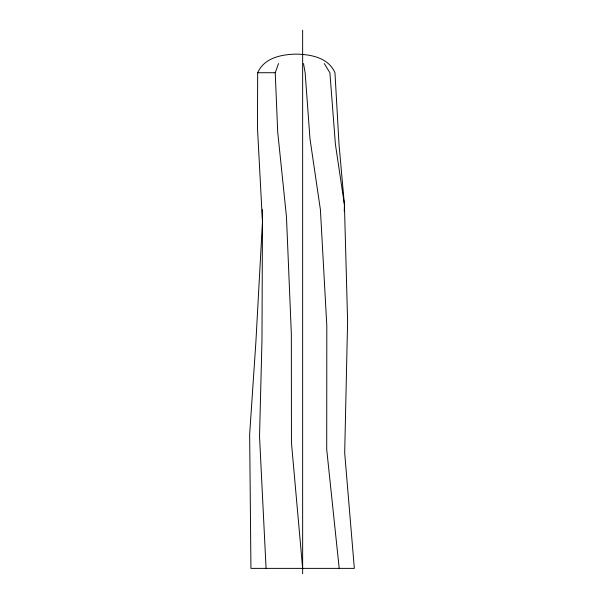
<?xml version="1.0" encoding="UTF-8"?>
<svg xmlns="http://www.w3.org/2000/svg" width="604" height="604" viewBox="0 0 604 604"><rect width="100%" height="100%" fill="white"/><g stroke="black" fill="none" stroke-linecap="round" stroke-linejoin="round"><path stroke-width="0.91" d="M262.287 209.55L262.468 221.811L255.907 341.66L249.656 434.502L250.939 568.372L354.344 568.372L344.688 452.992L347.602 321.139L344.423 204.748L339.071 145.111L334.963 72.729C328.455 57.72 311.022 54.39 296.337 54.118C281.645 54.39 264.22 57.727 257.674 72.729L257.463 127.655L262.461 221.811L261.97 340.301L259.524 436.42L266.077 568.372M344.265 211.34L344.423 204.748L335.416 144.326L329.89 72.729L324.272 63.563M302.642 568.372L291.445 442.634L291.339 333.733L286.47 216.813L277.704 131.989L275.235 72.729L278.527 63.563M257.674 72.729L275.235 72.729M303.502 63.563L305.148 72.729L309.995 138.89L320.414 209.747L326.809 325.798L326.719 449.497L339.199 568.372M302.642 30.2L302.642 573.8"/></g></svg>
